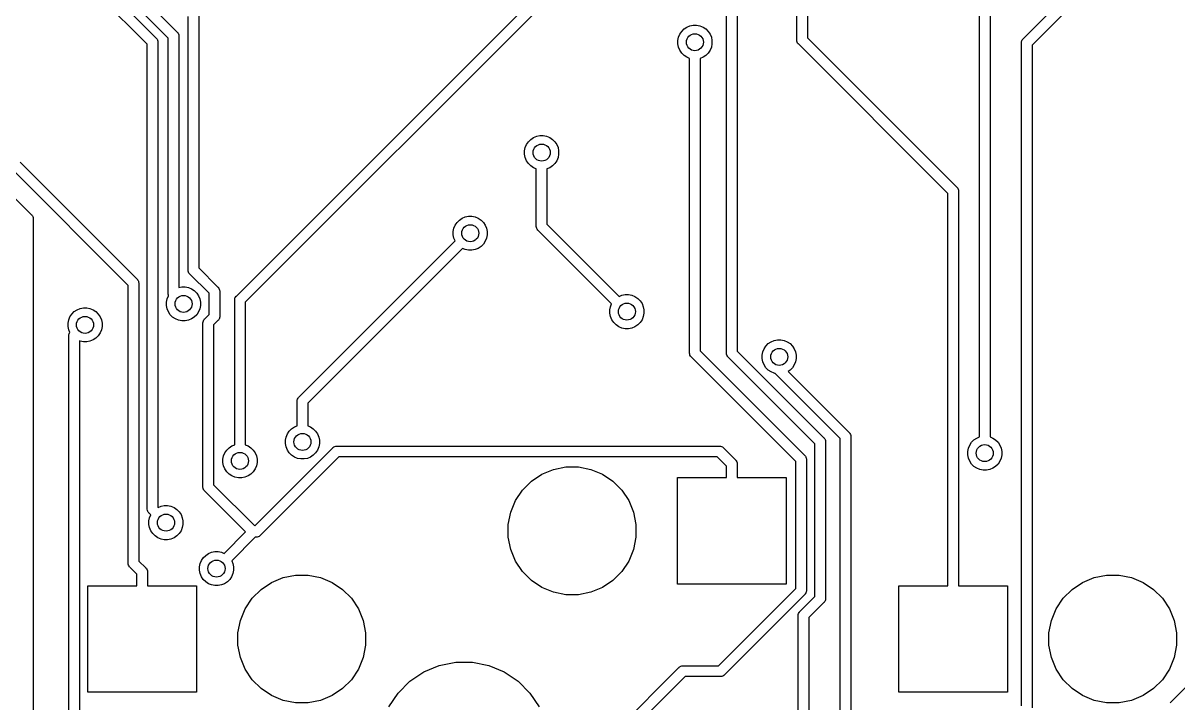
# Model space of a CAD drawing. Extents: x 1.2 to 14.9, y -4.9 to -0.3.
# Drawn here: x 12.63 to 13.698, y -2.944 to -2.315 of the extents above; entities that cross this region are included whole.
import ezdxf

# ---------------------------------------------------------------- set-up
doc = ezdxf.new("R2010")
doc.units = 0
doc.header["$MEASUREMENT"] = 0
doc.layers.add('BLACK', color=7, linetype='CONTINUOUS')

msp = doc.modelspace()

# ---------------------------------------------------------------- linework, layer by layer
at = {"layer": 'BLACK', "linetype": 'CONTINUOUS'}
for p, q in [((13.3457, -2.33087), (13.3457, -1.95745)), ((13.3555, -1.9553), (13.3555, -2.32907)), ((13.2807, -2.62053), (13.2807, -2.08421)), ((13.2906, -2.08421), (13.2906, -2.61874)), ((13.555, -2.33004), (13.7244, -2.16064)), ((13.7327, -2.16633), (13.5633, -2.33573)), ((12.8275, -2.56787), (13.2055, -2.18992)), ((13.2137, -2.19561), (12.8357, -2.57356)), ((12.6451, -2.22113), (12.7533, -2.32937)), ((12.7645, -2.32939), (12.6546, -2.21947)), ((12.6628, -2.21378), (12.7727, -2.3237)), ((12.7451, -2.33506), (12.6369, -2.22682)), ((13.5146, -2.69813), (13.5146, -2.2267)), ((13.5245, -2.2285), (13.5245, -2.69813)), ((12.7828, -2.54363), (12.7828, -2.30945)), ((12.7927, -2.30765), (12.7927, -2.54183)), ((12.7727, -2.3237), (12.7729, -2.32385)), ((12.7729, -2.32385), (12.7731, -2.32404)), ((12.7731, -2.32404), (12.7731, -2.32404)), ((12.7731, -2.32404), (12.7735, -2.3246)), ((12.7735, -2.3246), (12.7737, -2.32493)), ((12.7737, -2.32493), (12.774, -2.32546)), ((12.774, -2.32546), (12.7743, -2.32639)), ((12.7743, -2.32639), (12.7743, -2.32711)), ((12.7743, -2.32711), (12.7743, -2.32711)), ((12.7743, -2.32711), (12.7744, -2.32735)), ((12.7744, -2.32735), (12.7743, -2.32759)), ((12.7743, -2.32759), (12.7743, -2.55989)), ((13.2364, -2.32853), (13.2376, -2.32566)), ((13.2376, -2.32566), (13.2393, -2.32308)), ((13.2393, -2.32308), (13.2415, -2.32089)), ((13.2415, -2.32089), (13.2441, -2.31917)), ((13.2441, -2.31917), (13.2469, -2.31798)), ((13.2469, -2.31798), (13.25, -2.31737)), ((13.25, -2.31737), (13.2531, -2.31737)), ((13.2531, -2.31737), (13.2561, -2.31798)), ((13.2561, -2.31798), (13.259, -2.31917)), ((13.259, -2.31917), (13.2616, -2.32089)), ((13.2616, -2.32089), (13.2637, -2.32308)), ((13.2637, -2.32308), (13.2655, -2.32566)), ((13.2655, -2.32566), (13.2667, -2.32853)), ((12.7451, -2.76482), (12.7451, -2.33506)), ((12.7533, -2.32937), (12.7535, -2.32953)), ((12.7535, -2.32953), (12.7537, -2.32971)), ((12.7537, -2.32971), (12.7537, -2.32971)), ((12.7537, -2.32971), (12.7541, -2.33028)), ((12.7541, -2.33028), (12.7544, -2.33085)), ((12.7544, -2.33085), (12.7546, -2.33113)), ((12.7546, -2.33113), (12.7549, -2.33206)), ((12.7549, -2.33206), (12.7549, -2.33278)), ((12.7549, -2.33278), (12.7549, -2.33278)), ((12.7549, -2.33278), (12.755, -2.33302)), ((12.755, -2.33302), (12.7549, -2.33326)), ((12.7549, -2.33326), (12.7549, -2.76302)), ((12.7645, -2.56571), (12.7645, -2.32939)), ((13.2358, -2.33157), (13.2364, -2.32853)), ((13.2358, -2.33467), (13.2358, -2.33157)), ((13.2364, -2.33772), (13.2358, -2.33467)), ((13.2376, -2.34058), (13.2364, -2.33772)), ((13.2667, -2.33772), (13.2655, -2.34058)), ((13.2667, -2.32853), (13.2673, -2.33157)), ((13.2673, -2.33467), (13.2667, -2.33772)), ((13.2673, -2.33157), (13.2673, -2.33467)), ((13.3456, -2.33111), (13.3457, -2.33087)), ((13.3457, -2.33135), (13.3456, -2.33111)), ((13.3457, -2.33207), (13.3457, -2.33135)), ((13.3457, -2.33135), (13.3457, -2.33135)), ((13.346, -2.333), (13.3457, -2.33207)), ((13.3465, -2.33386), (13.346, -2.333)), ((13.3471, -2.33461), (13.3465, -2.33386)), ((13.3473, -2.33476), (13.3471, -2.33461)), ((13.4854, -2.47292), (13.3473, -2.33476)), ((13.3555, -2.32907), (13.4937, -2.46723)), ((13.5534, -2.33369), (13.5535, -2.33307)), ((13.5534, -2.33393), (13.5534, -2.33369)), ((13.5534, -2.94688), (13.5534, -2.33393)), ((13.5535, -2.33273), (13.5536, -2.33243)), ((13.5535, -2.33307), (13.5535, -2.33273)), ((13.5536, -2.33243), (13.5538, -2.3318)), ((13.5538, -2.3318), (13.5542, -2.33095)), ((13.5542, -2.33095), (13.5547, -2.33038)), ((13.5547, -2.33038), (13.5549, -2.3302)), ((13.5547, -2.33038), (13.5547, -2.33038)), ((13.5549, -2.3302), (13.555, -2.33004)), ((13.5633, -2.33573), (13.5633, -2.94868)), ((13.2393, -2.34316), (13.2376, -2.34058)), ((13.2415, -2.34535), (13.2393, -2.34316)), ((13.2441, -2.34708), (13.2415, -2.34535)), ((13.2466, -2.34813), (13.2441, -2.34708)), ((13.2466, -2.62035), (13.2466, -2.34813)), ((13.259, -2.34708), (13.2564, -2.34813)), ((13.2564, -2.34813), (13.2564, -2.61855)), ((13.2616, -2.34535), (13.259, -2.34708)), ((13.2637, -2.34316), (13.2616, -2.34535)), ((13.2655, -2.34058), (13.2637, -2.34316)), ((12.514, -2.36868), (12.638, -2.49266)), ((13.0975, -2.42517), (13.0997, -2.42298)), ((13.0997, -2.42298), (13.1023, -2.42125)), ((13.1023, -2.42125), (13.1052, -2.42007)), ((13.1052, -2.42007), (13.1082, -2.41946)), ((13.1082, -2.41946), (13.1113, -2.41946)), ((13.1113, -2.41946), (13.1143, -2.42007)), ((13.1143, -2.42007), (13.1172, -2.42125)), ((13.1172, -2.42125), (13.1198, -2.42298)), ((13.1198, -2.42298), (13.122, -2.42517)), ((13.094, -2.43366), (13.0946, -2.43062)), ((13.094, -2.43676), (13.094, -2.43366)), ((13.0946, -2.43062), (13.0958, -2.42775)), ((13.0958, -2.42775), (13.0975, -2.42517)), ((13.122, -2.42517), (13.1237, -2.42775)), ((13.1237, -2.42775), (13.1249, -2.43062)), ((13.1249, -2.43062), (13.1255, -2.43366)), ((13.1255, -2.43366), (13.1255, -2.43676)), ((12.6274, -2.44403), (12.7356, -2.55227)), ((13.0946, -2.4398), (13.094, -2.43676)), ((13.0958, -2.44267), (13.0946, -2.4398)), ((13.0975, -2.44525), (13.0958, -2.44267)), ((13.0997, -2.44744), (13.0975, -2.44525)), ((13.122, -2.44525), (13.1198, -2.44744)), ((13.1237, -2.44267), (13.122, -2.44525)), ((13.1249, -2.4398), (13.1237, -2.44267)), ((13.1255, -2.43676), (13.1249, -2.4398)), ((12.7274, -2.55796), (12.6191, -2.44972)), ((13.1023, -2.44916), (13.0997, -2.44744)), ((13.1048, -2.45022), (13.1023, -2.44916)), ((13.1048, -2.50316), (13.1048, -2.45022)), ((13.1172, -2.44916), (13.1147, -2.45022)), ((13.1147, -2.45022), (13.1147, -2.50136)), ((13.1198, -2.44744), (13.1172, -2.44916)), ((13.4854, -2.83579), (13.4854, -2.47292)), ((13.4937, -2.46723), (13.4939, -2.46739)), ((13.4939, -2.46739), (13.494, -2.46757)), ((13.494, -2.46757), (13.4945, -2.46813)), ((13.4945, -2.46813), (13.4945, -2.46828)), ((13.4945, -2.46828), (13.4949, -2.46899)), ((13.4949, -2.46899), (13.4952, -2.46992)), ((13.4952, -2.46992), (13.4953, -2.47064)), ((13.4953, -2.47064), (13.4953, -2.47064)), ((13.4953, -2.47064), (13.4953, -2.47088)), ((13.4953, -2.47088), (13.4953, -2.47112)), ((13.4953, -2.47112), (13.4953, -2.83579)), ((12.638, -2.49266), (12.6382, -2.49281)), ((12.6382, -2.49281), (12.6383, -2.493)), ((12.6383, -2.493), (12.6383, -2.493)), ((12.6383, -2.493), (12.6386, -2.49335)), ((12.6386, -2.49335), (12.6388, -2.49356)), ((12.6388, -2.49356), (12.6392, -2.49441)), ((12.6392, -2.49441), (12.6395, -2.49534)), ((12.6395, -2.49534), (12.6396, -2.49607)), ((12.6396, -2.49607), (12.6396, -2.49607)), ((12.6396, -2.49607), (12.6396, -2.49631)), ((12.6396, -2.49631), (12.6396, -2.49655)), ((12.6396, -2.49655), (12.6396, -3.49577)), ((13.0316, -2.49974), (13.0337, -2.49755)), ((13.0337, -2.49755), (13.0363, -2.49582)), ((13.0363, -2.49582), (13.0392, -2.49464)), ((13.0392, -2.49464), (13.0422, -2.49403)), ((13.0422, -2.49403), (13.0453, -2.49403)), ((13.0453, -2.49403), (13.0484, -2.49464)), ((13.0484, -2.49464), (13.0512, -2.49582)), ((13.0512, -2.49582), (13.0538, -2.49755)), ((13.0538, -2.49755), (13.056, -2.49974)), ((13.028, -2.50823), (13.0286, -2.50519)), ((13.028, -2.51133), (13.028, -2.50823)), ((13.0286, -2.50519), (13.0298, -2.50232)), ((13.0298, -2.50232), (13.0316, -2.49974)), ((13.056, -2.49974), (13.0577, -2.50232)), ((13.0577, -2.50232), (13.0589, -2.50519)), ((13.0589, -2.50519), (13.0595, -2.50823)), ((13.0595, -2.50823), (13.0595, -2.51133)), ((13.1048, -2.5034), (13.1048, -2.50316)), ((13.1048, -2.50364), (13.1048, -2.5034)), ((13.1049, -2.50437), (13.1048, -2.50364)), ((13.1048, -2.50364), (13.1048, -2.50364)), ((13.1052, -2.50529), (13.1049, -2.50437)), ((13.1056, -2.50615), (13.1052, -2.50529)), ((13.1063, -2.5069), (13.1056, -2.50615)), ((13.1064, -2.50705), (13.1063, -2.5069)), ((13.1745, -2.57515), (13.1064, -2.50705)), ((13.1147, -2.50136), (13.1815, -2.56819)), ((12.8853, -2.66131), (13.0297, -2.51691)), ((13.0286, -2.51437), (13.028, -2.51133)), ((13.0297, -2.51691), (13.0286, -2.51437)), ((13.056, -2.51982), (13.0538, -2.52201)), ((13.0577, -2.51724), (13.056, -2.51982)), ((13.0589, -2.51437), (13.0577, -2.51724)), ((13.0595, -2.51133), (13.0589, -2.51437)), ((13.0367, -2.52387), (12.8935, -2.667)), ((13.0392, -2.52492), (13.0367, -2.52387)), ((13.0422, -2.52553), (13.0392, -2.52492)), ((13.0453, -2.52553), (13.0422, -2.52553)), ((13.0484, -2.52492), (13.0453, -2.52553)), ((13.0512, -2.52374), (13.0484, -2.52492)), ((13.0538, -2.52201), (13.0512, -2.52374)), ((12.7356, -2.55227), (12.7358, -2.55242)), ((12.7828, -2.54387), (12.7828, -2.54363)), ((12.7828, -2.54411), (12.7828, -2.54387)), ((12.7829, -2.54483), (12.7828, -2.54411)), ((12.7828, -2.54411), (12.7828, -2.54411)), ((12.7832, -2.54576), (12.7829, -2.54483)), ((12.7836, -2.54662), (12.7832, -2.54576)), ((12.7842, -2.54737), (12.7836, -2.54662)), ((12.7844, -2.54752), (12.7842, -2.54737)), ((12.8022, -2.56531), (12.7844, -2.54752)), ((12.7927, -2.54183), (12.8104, -2.55962)), ((12.7274, -2.81468), (12.7274, -2.55796)), ((12.7358, -2.55242), (12.7359, -2.55261)), ((12.7359, -2.55261), (12.7359, -2.55261)), ((12.7359, -2.55261), (12.7364, -2.55317)), ((12.7364, -2.55317), (12.7366, -2.55361)), ((12.7366, -2.55361), (12.7369, -2.55403)), ((12.7369, -2.55403), (12.7371, -2.55496)), ((12.7371, -2.55496), (12.7372, -2.55568)), ((12.7372, -2.55568), (12.7372, -2.55568)), ((12.7372, -2.55568), (12.7372, -2.55592)), ((12.7372, -2.55592), (12.7372, -2.55616)), ((12.7372, -2.55616), (12.7372, -2.81288)), ((12.7743, -2.55989), (12.777, -2.55935)), ((12.777, -2.55935), (12.7801, -2.55935)), ((12.7801, -2.55935), (12.7832, -2.55996)), ((12.7832, -2.55996), (12.786, -2.56115)), ((12.786, -2.56115), (12.7886, -2.56287)), ((12.7886, -2.56287), (12.7908, -2.56506)), ((12.8104, -2.55962), (12.8106, -2.55978)), ((12.8106, -2.55978), (12.8108, -2.55996)), ((12.8108, -2.55996), (12.8108, -2.55996)), ((12.8108, -2.55996), (12.8111, -2.56036)), ((12.8111, -2.56036), (12.8112, -2.56052)), ((12.8112, -2.56052), (12.8117, -2.56138)), ((12.8117, -2.56138), (12.812, -2.56231)), ((12.812, -2.56231), (12.8121, -2.56303)), ((12.7628, -2.57355), (12.7634, -2.57051)), ((12.7628, -2.57665), (12.7628, -2.57355)), ((12.7634, -2.57051), (12.7646, -2.56764)), ((12.7645, -2.56595), (12.7645, -2.56571)), ((12.7645, -2.56619), (12.7645, -2.56595)), ((12.7646, -2.56691), (12.7645, -2.56619)), ((12.7645, -2.56619), (12.7645, -2.56619)), ((12.7647, -2.56746), (12.7646, -2.56691)), ((12.7646, -2.56764), (12.7647, -2.56746)), ((12.7908, -2.56506), (12.7925, -2.56764)), ((12.7925, -2.56764), (12.7937, -2.57051)), ((12.7937, -2.57051), (12.7943, -2.57355)), ((12.7943, -2.57355), (12.7943, -2.57665)), ((12.8022, -2.58489), (12.8022, -2.56531)), ((12.8121, -2.56303), (12.8121, -2.56303)), ((12.8121, -2.56303), (12.8121, -2.56327)), ((12.8121, -2.56327), (12.8121, -2.56351)), ((12.8121, -2.56351), (12.8121, -2.58669)), ((12.8259, -2.57128), (12.826, -2.57056)), ((12.8259, -2.57152), (12.8259, -2.57128)), ((12.8259, -2.57128), (12.8259, -2.57128)), ((12.8259, -2.57176), (12.8259, -2.57152)), ((12.8259, -2.7053), (12.8259, -2.57176)), ((12.826, -2.57056), (12.8262, -2.56963)), ((12.8262, -2.56963), (12.8267, -2.56877)), ((12.8267, -2.56877), (12.8273, -2.56802)), ((12.8273, -2.56802), (12.8275, -2.56787)), ((12.8357, -2.57356), (12.8357, -2.7053)), ((13.1815, -2.56819), (13.184, -2.56714)), ((13.184, -2.56714), (13.1871, -2.56653)), ((13.1871, -2.56653), (13.1902, -2.56653)), ((13.1902, -2.56653), (13.1932, -2.56714)), ((13.1932, -2.56714), (13.1961, -2.56832)), ((13.1961, -2.56832), (13.1987, -2.57005)), ((13.1987, -2.57005), (13.2009, -2.57224)), ((13.2009, -2.57224), (13.2026, -2.57482)), ((12.6753, -2.58446), (12.6775, -2.58227)), ((12.6775, -2.58227), (12.6801, -2.58054)), ((12.6801, -2.58054), (12.6829, -2.57936)), ((12.6829, -2.57936), (12.686, -2.57875)), ((12.686, -2.57875), (12.6891, -2.57875)), ((12.6891, -2.57875), (12.6921, -2.57936)), ((12.6921, -2.57936), (12.695, -2.58054)), ((12.695, -2.58054), (12.6976, -2.58227)), ((12.6976, -2.58227), (12.6997, -2.58446)), ((12.7634, -2.5797), (12.7628, -2.57665)), ((12.7646, -2.58256), (12.7634, -2.5797)), ((12.7663, -2.58514), (12.7646, -2.58256)), ((12.7925, -2.58256), (12.7908, -2.58514)), ((12.7937, -2.5797), (12.7925, -2.58256)), ((12.7943, -2.57665), (12.7937, -2.5797)), ((13.1729, -2.58073), (13.1735, -2.57769)), ((13.1729, -2.58383), (13.1729, -2.58073)), ((13.1735, -2.58687), (13.1729, -2.58383)), ((13.1735, -2.57769), (13.1745, -2.57515)), ((13.2026, -2.57482), (13.2038, -2.57769)), ((13.2038, -2.57769), (13.2044, -2.58073)), ((13.2044, -2.58383), (13.2038, -2.58687)), ((13.2044, -2.58073), (13.2044, -2.58383)), ((12.6718, -2.59295), (12.6724, -2.58991)), ((12.6718, -2.59605), (12.6718, -2.59295)), ((12.6724, -2.58991), (12.6736, -2.58704)), ((12.6736, -2.58704), (12.6753, -2.58446)), ((12.6997, -2.58446), (12.7015, -2.58704)), ((12.7015, -2.58704), (12.7027, -2.58991)), ((12.7027, -2.58991), (12.7033, -2.59295)), ((12.7033, -2.59295), (12.7033, -2.59605)), ((12.7685, -2.58733), (12.7663, -2.58514)), ((12.7711, -2.58906), (12.7685, -2.58733)), ((12.774, -2.59025), (12.7711, -2.58906)), ((12.777, -2.59085), (12.774, -2.59025)), ((12.7801, -2.59085), (12.777, -2.59085)), ((12.7832, -2.59025), (12.7801, -2.59085)), ((12.786, -2.58906), (12.7832, -2.59025)), ((12.7886, -2.58733), (12.786, -2.58906)), ((12.7908, -2.58514), (12.7886, -2.58733)), ((12.7966, -2.59255), (12.7967, -2.59158)), ((12.7966, -2.59279), (12.7966, -2.59255)), ((12.7966, -2.74431), (12.7966, -2.59279)), ((12.7967, -2.59158), (12.797, -2.59065)), ((12.797, -2.59065), (12.7974, -2.5898)), ((12.7974, -2.5898), (12.7979, -2.58924)), ((12.7979, -2.58924), (12.798, -2.58905)), ((12.7979, -2.58924), (12.7979, -2.58924)), ((12.798, -2.58905), (12.7982, -2.5889)), ((12.7982, -2.5889), (12.8022, -2.58489)), ((12.8104, -2.59058), (12.8064, -2.59459)), ((12.8064, -2.59459), (12.8064, -2.74251)), ((12.8106, -2.59043), (12.8104, -2.59058)), ((12.8108, -2.59022), (12.8106, -2.59043)), ((12.8112, -2.58968), (12.8108, -2.59022)), ((12.8117, -2.58883), (12.8112, -2.58968)), ((12.8118, -2.58847), (12.8117, -2.58883)), ((12.812, -2.5879), (12.8118, -2.58847)), ((12.8121, -2.58717), (12.812, -2.5879)), ((12.8121, -2.58669), (12.8121, -2.58693)), ((12.8121, -2.58693), (12.8121, -2.58717)), ((12.8121, -2.58717), (12.8121, -2.58717)), ((13.1747, -2.58974), (13.1735, -2.58687)), ((13.1764, -2.59232), (13.1747, -2.58974)), ((13.1786, -2.59451), (13.1764, -2.59232)), ((13.1812, -2.59624), (13.1786, -2.59451)), ((13.1987, -2.59451), (13.1961, -2.59624)), ((13.2009, -2.59232), (13.1987, -2.59451)), ((13.2026, -2.58974), (13.2009, -2.59232)), ((13.2038, -2.58687), (13.2026, -2.58974)), ((12.6724, -2.59909), (12.6718, -2.59605)), ((12.6734, -2.60167), (12.6724, -2.59909)), ((12.6724, -2.60424), (12.6725, -2.6037)), ((12.6724, -2.60467), (12.6724, -2.60424)), ((12.6724, -2.60491), (12.6724, -2.60467)), ((12.6724, -3.33272), (12.6724, -2.60491)), ((12.6725, -2.6037), (12.6726, -2.60352)), ((12.6726, -2.60352), (12.6728, -2.60278)), ((12.6728, -2.60278), (12.6732, -2.60192)), ((12.6732, -2.60192), (12.6734, -2.60167)), ((12.6997, -2.60454), (12.6976, -2.60673)), ((12.7015, -2.60196), (12.6997, -2.60454)), ((12.7027, -2.59909), (12.7015, -2.60196)), ((12.7033, -2.59605), (12.7027, -2.59909)), ((13.184, -2.59742), (13.1812, -2.59624)), ((13.1871, -2.59803), (13.184, -2.59742)), ((13.1902, -2.59803), (13.1871, -2.59803)), ((13.1932, -2.59742), (13.1902, -2.59803)), ((13.1961, -2.59624), (13.1932, -2.59742)), ((12.6829, -2.60964), (12.6823, -2.60937)), ((12.6823, -2.60937), (12.6823, -3.33093)), ((12.686, -2.61025), (12.6829, -2.60964)), ((12.6891, -2.61025), (12.686, -2.61025)), ((12.6921, -2.60964), (12.6891, -2.61025)), ((12.695, -2.60846), (12.6921, -2.60964)), ((12.6976, -2.60673), (12.695, -2.60846)), ((13.3155, -2.61664), (13.3172, -2.61406)), ((13.3172, -2.61406), (13.3194, -2.61187)), ((13.3194, -2.61187), (13.322, -2.61015)), ((13.322, -2.61015), (13.3249, -2.60896)), ((13.3249, -2.60896), (13.3279, -2.60835)), ((13.3279, -2.60835), (13.331, -2.60835)), ((13.331, -2.60835), (13.3341, -2.60896)), ((13.3341, -2.60896), (13.3369, -2.61015)), ((13.3369, -2.61015), (13.3395, -2.61187)), ((13.3395, -2.61187), (13.3417, -2.61406)), ((13.3417, -2.61406), (13.3434, -2.61664)), ((13.2466, -2.62059), (13.2466, -2.62035)), ((13.2467, -2.62156), (13.2466, -2.62059)), ((13.2469, -2.62248), (13.2467, -2.62156)), ((13.2474, -2.62334), (13.2469, -2.62248)), ((13.2478, -2.62386), (13.2474, -2.62334)), ((13.248, -2.62409), (13.2478, -2.62386)), ((13.2482, -2.62424), (13.248, -2.62409)), ((13.3447, -2.72076), (13.2482, -2.62424)), ((13.2564, -2.61855), (13.353, -2.71507)), ((13.2807, -2.62078), (13.2807, -2.62053)), ((13.2807, -2.62102), (13.2807, -2.62078)), ((13.2808, -2.62174), (13.2807, -2.62102)), ((13.2807, -2.62102), (13.2807, -2.62102)), ((13.2811, -2.62267), (13.2808, -2.62174)), ((13.2815, -2.62352), (13.2811, -2.62267)), ((13.2821, -2.62427), (13.2815, -2.62352)), ((13.2823, -2.62443), (13.2821, -2.62427)), ((13.3625, -2.70456), (13.2823, -2.62443)), ((13.2906, -2.61874), (13.3707, -2.69887)), ((13.3137, -2.62255), (13.3143, -2.61951)), ((13.3137, -2.62565), (13.3137, -2.62255)), ((13.3143, -2.6287), (13.3137, -2.62565)), ((13.3143, -2.61951), (13.3155, -2.61664)), ((13.3434, -2.61664), (13.3446, -2.61951)), ((13.3446, -2.61951), (13.3452, -2.62255)), ((13.3452, -2.62565), (13.3446, -2.6287)), ((13.3452, -2.62255), (13.3452, -2.62565)), ((13.3155, -2.63156), (13.3143, -2.6287)), ((13.3172, -2.63414), (13.3155, -2.63156)), ((13.3194, -2.63633), (13.3172, -2.63414)), ((13.322, -2.63806), (13.3194, -2.63633)), ((13.3395, -2.63633), (13.3376, -2.6376)), ((13.3376, -2.6376), (13.394, -2.69403)), ((13.3417, -2.63414), (13.3395, -2.63633)), ((13.3434, -2.63156), (13.3417, -2.63414)), ((13.3446, -2.6287), (13.3434, -2.63156)), ((13.3249, -2.63925), (13.322, -2.63806)), ((13.3255, -2.63938), (13.3249, -2.63925)), ((13.3257, -2.63959), (13.3255, -2.63938)), ((13.326, -2.63991), (13.3257, -2.63959)), ((13.3262, -2.64006), (13.326, -2.63991)), ((13.3858, -2.69972), (13.3262, -2.64006)), ((12.8837, -2.66496), (12.8838, -2.66399)), ((12.8837, -2.6652), (12.8837, -2.66496)), ((12.8837, -2.68779), (12.8837, -2.6652)), ((12.8838, -2.66399), (12.884, -2.66306)), ((12.884, -2.66306), (12.8845, -2.66221)), ((12.8845, -2.66221), (12.885, -2.66165)), ((12.885, -2.66165), (12.8851, -2.66146)), ((12.885, -2.66165), (12.885, -2.66165)), ((12.8851, -2.66146), (12.8853, -2.66131)), ((12.8935, -2.667), (12.8935, -2.68779)), ((12.8764, -2.69276), (12.8786, -2.69056)), ((12.8786, -2.69056), (12.8812, -2.68884)), ((12.8812, -2.68884), (12.8837, -2.68779)), ((12.8935, -2.68779), (12.8961, -2.68884)), ((12.8961, -2.68884), (12.8986, -2.69056)), ((12.8986, -2.69056), (12.9008, -2.69276)), ((12.8729, -2.70124), (12.8735, -2.6982)), ((12.8729, -2.70435), (12.8729, -2.70124)), ((12.8735, -2.6982), (12.8747, -2.69534)), ((12.8747, -2.69534), (12.8764, -2.69276)), ((12.9008, -2.69276), (12.9026, -2.69534)), ((12.9026, -2.69534), (12.9038, -2.6982)), ((12.9038, -2.6982), (12.9044, -2.70124)), ((12.9044, -2.70124), (12.9044, -2.70435)), ((13.3707, -2.69887), (13.3709, -2.69903)), ((13.3709, -2.69903), (13.371, -2.69921)), ((13.371, -2.69921), (13.3715, -2.69978)), ((13.3715, -2.69978), (13.3719, -2.70057)), ((13.3719, -2.70057), (13.3719, -2.70063)), ((13.3719, -2.70063), (13.3722, -2.70156)), ((13.3722, -2.70156), (13.3723, -2.70228)), ((13.3858, -3.23361), (13.3858, -2.69972)), ((13.394, -2.69403), (13.3942, -2.69418)), ((13.3942, -2.69418), (13.3944, -2.69437)), ((13.3944, -2.69437), (13.3944, -2.69437)), ((13.3944, -2.69437), (13.3947, -2.69479)), ((13.3947, -2.69479), (13.3949, -2.69493)), ((13.3949, -2.69493), (13.3953, -2.69579)), ((13.3953, -2.69579), (13.3956, -2.69672)), ((13.3956, -2.69672), (13.3957, -2.69744)), ((13.3957, -2.69744), (13.3957, -2.69744)), ((13.3957, -2.69744), (13.3957, -2.69768)), ((13.3957, -2.69768), (13.3957, -2.69792)), ((13.3957, -2.69792), (13.3957, -3.23361)), ((13.5073, -2.7031), (13.5095, -2.7009)), ((13.5095, -2.7009), (13.5121, -2.69918)), ((13.5121, -2.69918), (13.5146, -2.69813)), ((13.5245, -2.69813), (13.527, -2.69918)), ((13.527, -2.69918), (13.5296, -2.7009)), ((13.5296, -2.7009), (13.5318, -2.7031)), ((12.8169, -2.71285), (12.8186, -2.71027)), ((12.8186, -2.71027), (12.8208, -2.70807)), ((12.8208, -2.70807), (12.8234, -2.70635)), ((12.8234, -2.70635), (12.8259, -2.7053)), ((12.8357, -2.7053), (12.8383, -2.70635)), ((12.8383, -2.70635), (12.8409, -2.70807)), ((12.8409, -2.70807), (12.843, -2.71027)), ((12.843, -2.71027), (12.8448, -2.71285)), ((12.8444, -2.78045), (12.9167, -2.70818)), ((12.8735, -2.70739), (12.8729, -2.70435)), ((12.8747, -2.71025), (12.8735, -2.70739)), ((12.8764, -2.71283), (12.8747, -2.71025)), ((12.9026, -2.71025), (12.9008, -2.71283)), ((12.9038, -2.70739), (12.9026, -2.71025)), ((12.9044, -2.70435), (12.9038, -2.70739)), ((12.9167, -2.70818), (12.9168, -2.70799)), ((12.9168, -2.70799), (12.917, -2.70784)), ((12.917, -2.70784), (12.9176, -2.70738)), ((12.917, -2.70784), (12.917, -2.70784)), ((12.9176, -2.70738), (12.9184, -2.70692)), ((12.9176, -2.70738), (12.9176, -2.70738)), ((12.9176, -2.70738), (12.9176, -2.70738)), ((12.9184, -2.70692), (12.9193, -2.70664)), ((12.9193, -2.70664), (12.9201, -2.70657)), ((12.9201, -2.70657), (12.9203, -2.70654)), ((12.9201, -2.70657), (12.9201, -2.70657)), ((12.9203, -2.70654), (12.9205, -2.70657)), ((12.9205, -2.70657), (13.2739, -2.70657)), ((13.2739, -2.70657), (13.2741, -2.70654)), ((13.2741, -2.70654), (13.2744, -2.70657)), ((13.2744, -2.70657), (13.2744, -2.70657)), ((13.2744, -2.70657), (13.2751, -2.70664)), ((13.2751, -2.70664), (13.276, -2.70692)), ((13.276, -2.70692), (13.2769, -2.70738)), ((13.2769, -2.70738), (13.2776, -2.70799)), ((13.2776, -2.70799), (13.2778, -2.70818)), ((13.2778, -2.70818), (13.2889, -2.71933)), ((13.3625, -2.84569), (13.3625, -2.70456)), ((13.3723, -2.70228), (13.3723, -2.70228)), ((13.3723, -2.70228), (13.3723, -2.70252)), ((13.3723, -2.70252), (13.3723, -2.70276)), ((13.3723, -2.70276), (13.3723, -2.84748)), ((13.5038, -2.71158), (13.5044, -2.70854)), ((13.5038, -2.71468), (13.5038, -2.71158)), ((13.5044, -2.70854), (13.5056, -2.70567)), ((13.5056, -2.70567), (13.5073, -2.7031)), ((13.5318, -2.7031), (13.5335, -2.70567)), ((13.5335, -2.70567), (13.5347, -2.70854)), ((13.5347, -2.70854), (13.5353, -2.71158)), ((13.5353, -2.71158), (13.5353, -2.71468)), ((12.8151, -2.71876), (12.8157, -2.71571)), ((12.8151, -2.72186), (12.8151, -2.71876)), ((12.8157, -2.7249), (12.8151, -2.72186)), ((12.8157, -2.71571), (12.8169, -2.71285)), ((12.8448, -2.71285), (12.846, -2.71571)), ((12.846, -2.71571), (12.8466, -2.71876)), ((12.8466, -2.72186), (12.846, -2.7249)), ((12.8466, -2.71876), (12.8466, -2.72186)), ((12.9223, -2.71641), (12.8494, -2.78934)), ((12.8786, -2.71503), (12.8764, -2.71283)), ((12.8812, -2.71675), (12.8786, -2.71503)), ((12.884, -2.71794), (12.8812, -2.71675)), ((12.8871, -2.71854), (12.884, -2.71794)), ((12.8902, -2.71854), (12.8871, -2.71854)), ((12.8932, -2.71794), (12.8902, -2.71854)), ((12.8961, -2.71675), (12.8932, -2.71794)), ((12.8986, -2.71503), (12.8961, -2.71675)), ((12.9008, -2.71283), (12.8986, -2.71503)), ((13.2721, -2.71641), (12.9223, -2.71641)), ((13.2807, -2.72502), (13.2721, -2.71641)), ((13.2889, -2.71933), (13.2891, -2.71948)), ((13.2891, -2.71948), (13.2893, -2.71967)), ((13.2893, -2.71967), (13.2897, -2.72023)), ((13.2897, -2.72023), (13.2902, -2.72105)), ((13.2902, -2.72105), (13.2902, -2.72109)), ((13.2902, -2.72109), (13.2905, -2.72202)), ((13.2905, -2.72202), (13.2906, -2.72274)), ((13.2906, -2.72274), (13.2906, -2.72274)), ((13.2906, -2.72274), (13.2906, -2.72298)), ((13.2906, -2.72298), (13.2906, -2.72322)), ((13.3447, -2.83834), (13.3447, -2.72076)), ((13.353, -2.71507), (13.3531, -2.71523)), ((13.3531, -2.71523), (13.3533, -2.71542)), ((13.3533, -2.71542), (13.3538, -2.71598)), ((13.3538, -2.71598), (13.3541, -2.71659)), ((13.3541, -2.71659), (13.3542, -2.71683)), ((13.3542, -2.71683), (13.3545, -2.71776)), ((13.3545, -2.71776), (13.3546, -2.71848)), ((13.3546, -2.71848), (13.3546, -2.71848)), ((13.3546, -2.71848), (13.3546, -2.71872)), ((13.3546, -2.71872), (13.3546, -2.71897)), ((13.3546, -2.71897), (13.3546, -2.84014)), ((13.5044, -2.71773), (13.5038, -2.71468)), ((13.5056, -2.72059), (13.5044, -2.71773)), ((13.5073, -2.72317), (13.5056, -2.72059)), ((13.5335, -2.72059), (13.5318, -2.72317)), ((13.5347, -2.71773), (13.5335, -2.72059)), ((13.5353, -2.71468), (13.5347, -2.71773)), ((12.8169, -2.72777), (12.8157, -2.7249)), ((12.8186, -2.73035), (12.8169, -2.72777)), ((12.8208, -2.73254), (12.8186, -2.73035)), ((12.8234, -2.73426), (12.8208, -2.73254)), ((12.8409, -2.73254), (12.8383, -2.73426)), ((12.843, -2.73035), (12.8409, -2.73254)), ((12.8448, -2.72777), (12.843, -2.73035)), ((12.846, -2.7249), (12.8448, -2.72777)), ((13.1003, -2.73913), (13.11, -2.73267)), ((13.11, -2.73267), (13.1208, -2.72821)), ((13.1208, -2.72821), (13.1322, -2.72594)), ((13.1322, -2.72594), (13.1438, -2.72594)), ((13.1438, -2.72594), (13.1552, -2.72821)), ((13.1552, -2.72821), (13.166, -2.73267)), ((13.166, -2.73267), (13.1756, -2.73913)), ((13.2807, -2.73579), (13.2807, -2.72502)), ((13.2906, -2.72322), (13.2906, -2.73579)), ((13.5095, -2.72537), (13.5073, -2.72317)), ((13.5121, -2.72709), (13.5095, -2.72537)), ((13.5149, -2.72828), (13.5121, -2.72709)), ((13.518, -2.72888), (13.5149, -2.72828)), ((13.5211, -2.72888), (13.518, -2.72888)), ((13.5241, -2.72828), (13.5211, -2.72888)), ((13.527, -2.72709), (13.5241, -2.72828)), ((13.5296, -2.72537), (13.527, -2.72709)), ((13.5318, -2.72317), (13.5296, -2.72537)), ((12.7966, -2.74455), (12.7966, -2.74431)), ((12.8064, -2.74251), (12.8444, -2.78045)), ((12.8262, -2.73545), (12.8234, -2.73426)), ((12.8293, -2.73606), (12.8262, -2.73545)), ((12.8324, -2.73606), (12.8293, -2.73606)), ((12.8354, -2.73545), (12.8324, -2.73606)), ((12.8383, -2.73426), (12.8354, -2.73545)), ((13.0921, -2.74735), (13.1003, -2.73913)), ((13.1756, -2.73913), (13.1839, -2.74735)), ((13.2354, -2.83421), (13.2354, -2.73579)), ((13.2354, -2.73579), (13.2807, -2.73579)), ((13.2906, -2.73579), (13.3358, -2.73579)), ((13.3358, -2.73579), (13.3358, -2.83421)), ((12.7966, -2.74479), (12.7966, -2.74455)), ((12.7967, -2.74551), (12.7966, -2.74479)), ((12.7966, -2.74479), (12.7966, -2.74479)), ((12.7969, -2.74636), (12.7967, -2.74551)), ((12.797, -2.74644), (12.7969, -2.74636)), ((12.797, -2.74651), (12.797, -2.74644)), ((12.7974, -2.74729), (12.797, -2.74651)), ((12.798, -2.74804), (12.7974, -2.74729)), ((12.7982, -2.7482), (12.798, -2.74804)), ((12.836, -2.78603), (12.7982, -2.7482)), ((13.0857, -2.75703), (13.0921, -2.74735)), ((13.1839, -2.74735), (13.1903, -2.75703)), ((12.7451, -2.76506), (12.7451, -2.76482)), ((12.7452, -2.76603), (12.7451, -2.76506)), ((12.7549, -2.76302), (12.7552, -2.76332)), ((12.7552, -2.76332), (12.7578, -2.76227)), ((12.7578, -2.76227), (12.7608, -2.76167)), ((12.7608, -2.76167), (12.7639, -2.76167)), ((12.7639, -2.76167), (12.767, -2.76227)), ((12.767, -2.76227), (12.7698, -2.76346)), ((12.7698, -2.76346), (12.7724, -2.76518)), ((12.7724, -2.76518), (12.7746, -2.76737)), ((13.0812, -2.76777), (13.0857, -2.75703)), ((13.1903, -2.75703), (13.1948, -2.76777)), ((12.7455, -2.76696), (12.7452, -2.76603)), ((12.7459, -2.76781), (12.7455, -2.76696)), ((12.7464, -2.76837), (12.7459, -2.76781)), ((12.7465, -2.76856), (12.7464, -2.76837)), ((12.7467, -2.76871), (12.7465, -2.76856)), ((12.7466, -2.77586), (12.7472, -2.77282)), ((12.7466, -2.77896), (12.7466, -2.77586)), ((12.7483, -2.77028), (12.7467, -2.76871)), ((12.7472, -2.77282), (12.7483, -2.77028)), ((12.7746, -2.76737), (12.7763, -2.76995)), ((12.7763, -2.76995), (12.7775, -2.77282)), ((12.7775, -2.77282), (12.7781, -2.77586)), ((12.7781, -2.77586), (12.7781, -2.77896)), ((13.0789, -2.77918), (13.0812, -2.76777)), ((13.1948, -2.76777), (13.197, -2.77918)), ((12.7472, -2.78201), (12.7466, -2.77896)), ((12.7484, -2.78487), (12.7472, -2.78201)), ((12.7501, -2.78745), (12.7484, -2.78487)), ((12.7763, -2.78487), (12.7746, -2.78745)), ((12.7775, -2.78201), (12.7763, -2.78487)), ((12.7781, -2.77896), (12.7775, -2.78201)), ((12.8163, -2.80583), (12.836, -2.78603)), ((13.0789, -2.79082), (13.0789, -2.77918)), ((13.197, -2.77918), (13.197, -2.79082)), ((12.7523, -2.78965), (12.7501, -2.78745)), ((12.7549, -2.79137), (12.7523, -2.78965)), ((12.7578, -2.79256), (12.7549, -2.79137)), ((12.7608, -2.79316), (12.7578, -2.79256)), ((12.7639, -2.79316), (12.7608, -2.79316)), ((12.767, -2.79256), (12.7639, -2.79316)), ((12.7698, -2.79137), (12.767, -2.79256)), ((12.7724, -2.78965), (12.7698, -2.79137)), ((12.7746, -2.78745), (12.7724, -2.78965)), ((12.845, -2.79096), (12.8232, -2.81279)), ((12.8455, -2.79096), (12.845, -2.79096)), ((12.8458, -2.79098), (12.8455, -2.79096)), ((12.846, -2.79096), (12.8458, -2.79098)), ((12.8467, -2.79089), (12.846, -2.79096)), ((12.846, -2.79096), (12.846, -2.79096)), ((12.8476, -2.7906), (12.8467, -2.79089)), ((12.8485, -2.79015), (12.8476, -2.7906)), ((12.8493, -2.78953), (12.8485, -2.79015)), ((12.8494, -2.78934), (12.8493, -2.78953)), ((13.0812, -2.80223), (13.0789, -2.79082)), ((13.197, -2.79082), (13.1948, -2.80223)), ((12.7969, -2.80988), (12.7991, -2.80769)), ((12.7991, -2.80769), (12.8017, -2.80596)), ((12.8017, -2.80596), (12.8045, -2.80477)), ((12.8045, -2.80477), (12.8076, -2.80417)), ((12.8076, -2.80417), (12.8107, -2.80417)), ((12.8107, -2.80417), (12.8137, -2.80477)), ((12.8137, -2.80477), (12.8163, -2.80583)), ((13.0857, -2.81297), (13.0812, -2.80223)), ((13.1948, -2.80223), (13.1903, -2.81297)), ((12.7274, -2.81492), (12.7274, -2.81468)), ((12.7274, -2.81516), (12.7274, -2.81492)), ((12.7274, -2.81589), (12.7274, -2.81516)), ((12.7274, -2.81516), (12.7274, -2.81516)), ((12.7277, -2.81681), (12.7274, -2.81589)), ((12.7282, -2.81767), (12.7277, -2.81681)), ((12.7288, -2.81842), (12.7282, -2.81767)), ((12.729, -2.81857), (12.7288, -2.81842)), ((12.7354, -2.82502), (12.729, -2.81857)), ((12.7372, -2.81288), (12.7437, -2.81933)), ((12.7934, -2.81837), (12.794, -2.81532)), ((12.7934, -2.82147), (12.7934, -2.81837)), ((12.794, -2.81532), (12.7952, -2.81246)), ((12.7952, -2.81246), (12.7969, -2.80988)), ((12.8232, -2.81279), (12.8243, -2.81532)), ((12.8243, -2.81532), (12.8249, -2.81837)), ((12.8249, -2.81837), (12.8249, -2.82147)), ((13.0921, -2.82265), (13.0857, -2.81297)), ((13.1903, -2.81297), (13.1839, -2.82265)), ((12.7354, -2.83579), (12.7354, -2.82502)), ((12.7437, -2.81933), (12.7439, -2.81948)), ((12.7439, -2.81948), (12.744, -2.81967)), ((12.744, -2.81967), (12.744, -2.81967)), ((12.744, -2.81967), (12.7444, -2.82011)), ((12.7444, -2.82011), (12.7445, -2.82023)), ((12.7445, -2.82023), (12.7449, -2.82109)), ((12.7449, -2.82109), (12.7452, -2.82202)), ((12.7452, -2.82202), (12.7453, -2.82274)), ((12.7453, -2.82274), (12.7453, -2.82274)), ((12.7453, -2.82274), (12.7453, -2.82298)), ((12.7453, -2.82298), (12.7453, -2.82322)), ((12.7453, -2.82322), (12.7453, -2.83579)), ((12.794, -2.82451), (12.7934, -2.82147)), ((12.7952, -2.82738), (12.794, -2.82451)), ((12.7969, -2.82996), (12.7952, -2.82738)), ((12.8231, -2.82738), (12.8214, -2.82996)), ((12.8243, -2.82451), (12.8231, -2.82738)), ((12.8249, -2.82147), (12.8243, -2.82451)), ((12.86, -2.83267), (12.8708, -2.82821)), ((12.8708, -2.82821), (12.8822, -2.82594)), ((12.8822, -2.82594), (12.8938, -2.82594)), ((12.8938, -2.82594), (12.9052, -2.82821)), ((12.9052, -2.82821), (12.916, -2.83267)), ((13.1003, -2.83087), (13.0921, -2.82265)), ((13.1839, -2.82265), (13.1756, -2.83087)), ((13.61, -2.83267), (13.6208, -2.82821)), ((13.6208, -2.82821), (13.6322, -2.82594)), ((13.6322, -2.82594), (13.6438, -2.82594)), ((13.6438, -2.82594), (13.6552, -2.82821)), ((13.6552, -2.82821), (13.666, -2.83267)), ((12.6902, -2.93421), (12.6902, -2.83579)), ((12.6902, -2.83579), (12.7354, -2.83579)), ((12.7453, -2.83579), (12.7906, -2.83579)), ((12.7906, -2.83579), (12.7906, -2.93421)), ((12.7991, -2.83215), (12.7969, -2.82996)), ((12.8017, -2.83387), (12.7991, -2.83215)), ((12.8045, -2.83506), (12.8017, -2.83387)), ((12.8076, -2.83567), (12.8045, -2.83506)), ((12.8107, -2.83567), (12.8076, -2.83567)), ((12.8137, -2.83506), (12.8107, -2.83567)), ((12.8166, -2.83387), (12.8137, -2.83506)), ((12.8192, -2.83215), (12.8166, -2.83387)), ((12.8214, -2.82996), (12.8192, -2.83215)), ((12.8421, -2.84735), (12.8503, -2.83913)), ((12.8503, -2.83913), (12.86, -2.83267)), ((12.916, -2.83267), (12.9256, -2.83913)), ((12.9256, -2.83913), (12.9339, -2.84735)), ((13.11, -2.83733), (13.1003, -2.83087)), ((13.1208, -2.84179), (13.11, -2.83733)), ((13.166, -2.83733), (13.1552, -2.84179)), ((13.1756, -2.83087), (13.166, -2.83733)), ((13.3358, -2.83421), (13.2354, -2.83421)), ((13.2733, -2.9098), (13.3447, -2.83834)), ((13.3546, -2.84014), (13.3546, -2.84038)), ((13.3546, -2.84038), (13.3546, -2.84062)), ((13.4402, -2.93421), (13.4402, -2.83579)), ((13.4402, -2.83579), (13.4854, -2.83579)), ((13.4953, -2.83579), (13.5406, -2.83579)), ((13.5406, -2.83579), (13.5406, -2.93421)), ((13.5921, -2.84735), (13.6003, -2.83913)), ((13.6003, -2.83913), (13.61, -2.83267)), ((13.666, -2.83267), (13.6756, -2.83913)), ((13.6756, -2.83913), (13.6839, -2.84735)), ((12.8357, -2.85703), (12.8421, -2.84735)), ((12.9339, -2.84735), (12.9403, -2.85703)), ((13.1322, -2.84406), (13.1208, -2.84179)), ((13.1438, -2.84406), (13.1322, -2.84406)), ((13.1552, -2.84179), (13.1438, -2.84406)), ((13.353, -2.84403), (13.279, -2.91803)), ((13.3486, -2.85959), (13.3625, -2.84569)), ((13.3531, -2.84387), (13.353, -2.84403)), ((13.3533, -2.84369), (13.3531, -2.84387)), ((13.3538, -2.84313), (13.3533, -2.84369)), ((13.3533, -2.84369), (13.3533, -2.84369)), ((13.3542, -2.84227), (13.3538, -2.84313)), ((13.3538, -2.84313), (13.3538, -2.84313)), ((13.3545, -2.84134), (13.3542, -2.84227)), ((13.3546, -2.84062), (13.3545, -2.84134)), ((13.3546, -2.84062), (13.3546, -2.84062)), ((13.3709, -2.85122), (13.3707, -2.85137)), ((13.371, -2.85103), (13.3709, -2.85122)), ((13.3715, -2.85047), (13.371, -2.85103)), ((13.371, -2.85103), (13.371, -2.85103)), ((13.3719, -2.84962), (13.3715, -2.85047)), ((13.3722, -2.84891), (13.3719, -2.84962)), ((13.3723, -2.84797), (13.3722, -2.84869)), ((13.3722, -2.84869), (13.3722, -2.84891)), ((13.3723, -2.84748), (13.3723, -2.84772)), ((13.3723, -2.84772), (13.3723, -2.84797)), ((13.3723, -2.84797), (13.3723, -2.84797)), ((13.5857, -2.85703), (13.5921, -2.84735)), ((13.6839, -2.84735), (13.6903, -2.85703)), ((12.8312, -2.86777), (12.8357, -2.85703)), ((12.9403, -2.85703), (12.9448, -2.86777)), ((13.347, -2.86227), (13.3473, -2.86134)), ((13.3473, -2.86134), (13.3478, -2.86049)), ((13.3478, -2.86049), (13.3482, -2.85993)), ((13.3482, -2.85993), (13.3484, -2.85974)), ((13.3482, -2.85993), (13.3482, -2.85993)), ((13.3484, -2.85974), (13.3486, -2.85959)), ((13.3707, -2.85137), (13.3568, -2.86527)), ((13.5812, -2.86777), (13.5857, -2.85703)), ((13.6903, -2.85703), (13.6948, -2.86777)), ((12.8289, -2.87918), (12.8312, -2.86777)), ((12.9448, -2.86777), (12.947, -2.87918)), ((13.3469, -2.86324), (13.347, -2.86227)), ((13.3469, -2.86348), (13.3469, -2.86324)), ((13.3469, -3.35039), (13.3469, -2.86348)), ((13.3568, -2.86527), (13.3568, -3.35039)), ((13.5789, -2.87918), (13.5812, -2.86777)), ((13.6911, -2.94398), (13.7694, -2.86568)), ((13.6948, -2.86777), (13.697, -2.87918)), ((12.8289, -2.89082), (12.8289, -2.87918)), ((12.947, -2.87918), (12.947, -2.89082)), ((13.5789, -2.89082), (13.5789, -2.87918)), ((13.697, -2.87918), (13.697, -2.89082)), ((12.8312, -2.90223), (12.8289, -2.89082)), ((12.947, -2.89082), (12.9448, -2.90223)), ((13.5812, -2.90223), (13.5789, -2.89082)), ((13.697, -2.89082), (13.6948, -2.90223)), ((12.8357, -2.91297), (12.8312, -2.90223)), ((12.9448, -2.90223), (12.9403, -2.91297)), ((13.5857, -2.91297), (13.5812, -2.90223)), ((13.6948, -2.90223), (13.6903, -2.91297)), ((12.737, -3.41108), (13.2367, -2.91141)), ((12.8421, -2.92265), (12.8357, -2.91297)), ((12.9403, -2.91297), (12.9339, -2.92265)), ((13.0008, -2.91543), (13.0151, -2.90952)), ((13.0151, -2.90952), (13.0303, -2.9065)), ((13.0303, -2.9065), (13.0457, -2.9065)), ((13.0457, -2.9065), (13.0609, -2.90952)), ((13.0609, -2.90952), (13.0752, -2.91543)), ((13.2367, -2.91141), (13.2369, -2.91122)), ((13.2369, -2.91122), (13.2371, -2.91107)), ((13.2371, -2.91107), (13.2376, -2.91061)), ((13.2371, -2.91107), (13.2371, -2.91107)), ((13.2376, -2.91061), (13.238, -2.91043)), ((13.238, -2.91043), (13.2385, -2.91015)), ((13.2385, -2.91015), (13.2394, -2.90987)), ((13.2394, -2.90987), (13.2401, -2.9098)), ((13.2401, -2.9098), (13.2404, -2.90978)), ((13.2401, -2.9098), (13.2401, -2.9098)), ((13.2404, -2.90978), (13.2406, -2.9098)), ((13.2406, -2.9098), (13.2733, -2.9098)), ((13.5921, -2.92265), (13.5857, -2.91297)), ((13.6903, -2.91297), (13.6839, -2.92265)), ((13.2424, -2.91964), (12.7453, -3.41677)), ((12.8503, -2.93087), (12.8421, -2.92265)), ((12.9339, -2.92265), (12.9256, -2.93087)), ((12.977, -2.93496), (12.988, -2.92403)), ((12.988, -2.92403), (13.0008, -2.91543)), ((13.0752, -2.91543), (13.088, -2.92403)), ((13.088, -2.92403), (13.099, -2.93496)), ((13.2751, -2.91964), (13.2424, -2.91964)), ((13.2753, -2.91967), (13.2751, -2.91964)), ((13.2755, -2.91964), (13.2753, -2.91967)), ((13.2763, -2.91957), (13.2755, -2.91964)), ((13.2755, -2.91964), (13.2755, -2.91964)), ((13.2772, -2.91929), (13.2763, -2.91957)), ((13.2781, -2.91883), (13.2772, -2.91929)), ((13.2788, -2.91822), (13.2781, -2.91883)), ((13.279, -2.91803), (13.2788, -2.91822)), ((13.6003, -2.93087), (13.5921, -2.92265)), ((13.6839, -2.92265), (13.6756, -2.93087)), ((12.7906, -2.93421), (12.6902, -2.93421)), ((12.86, -2.93733), (12.8503, -2.93087)), ((12.9256, -2.93087), (12.916, -2.93733)), ((12.9684, -2.94782), (12.977, -2.93496)), ((13.099, -2.93496), (13.1076, -2.94782)), ((13.5406, -2.93421), (13.4402, -2.93421)), ((13.61, -2.93733), (13.6003, -2.93087)), ((13.6756, -2.93087), (13.666, -2.93733)), ((12.8708, -2.94179), (12.86, -2.93733)), ((12.8822, -2.94406), (12.8708, -2.94179)), ((12.8938, -2.94406), (12.8822, -2.94406)), ((12.9052, -2.94179), (12.8938, -2.94406)), ((12.916, -2.93733), (12.9052, -2.94179)), ((13.6208, -2.94179), (13.61, -2.93733)), ((13.6322, -2.94406), (13.6208, -2.94179)), ((13.6438, -2.94406), (13.6322, -2.94406)), ((13.6552, -2.94179), (13.6438, -2.94406)), ((13.666, -2.93733), (13.6552, -2.94179)), ((13.6909, -2.94413), (13.6911, -2.94398))]:
    msp.add_line(p, q, dxfattribs=at)
at = {"layer": 'BLACK'}
for centre in [(13.2515, -2.33312), (13.1098, -2.43521), (13.0438, -2.50978), (12.7786, -2.5751), (13.1886, -2.58228), (12.6875, -2.5945), (13.3295, -2.6241), (12.8886, -2.7028), (12.8308, -2.72031), (13.5195, -2.71313), (12.7624, -2.77741), (12.8091, -2.81992)]:
    msp.add_circle(centre, 0.007874, dxfattribs=at)

doc.saveas('drawing.dxf')
